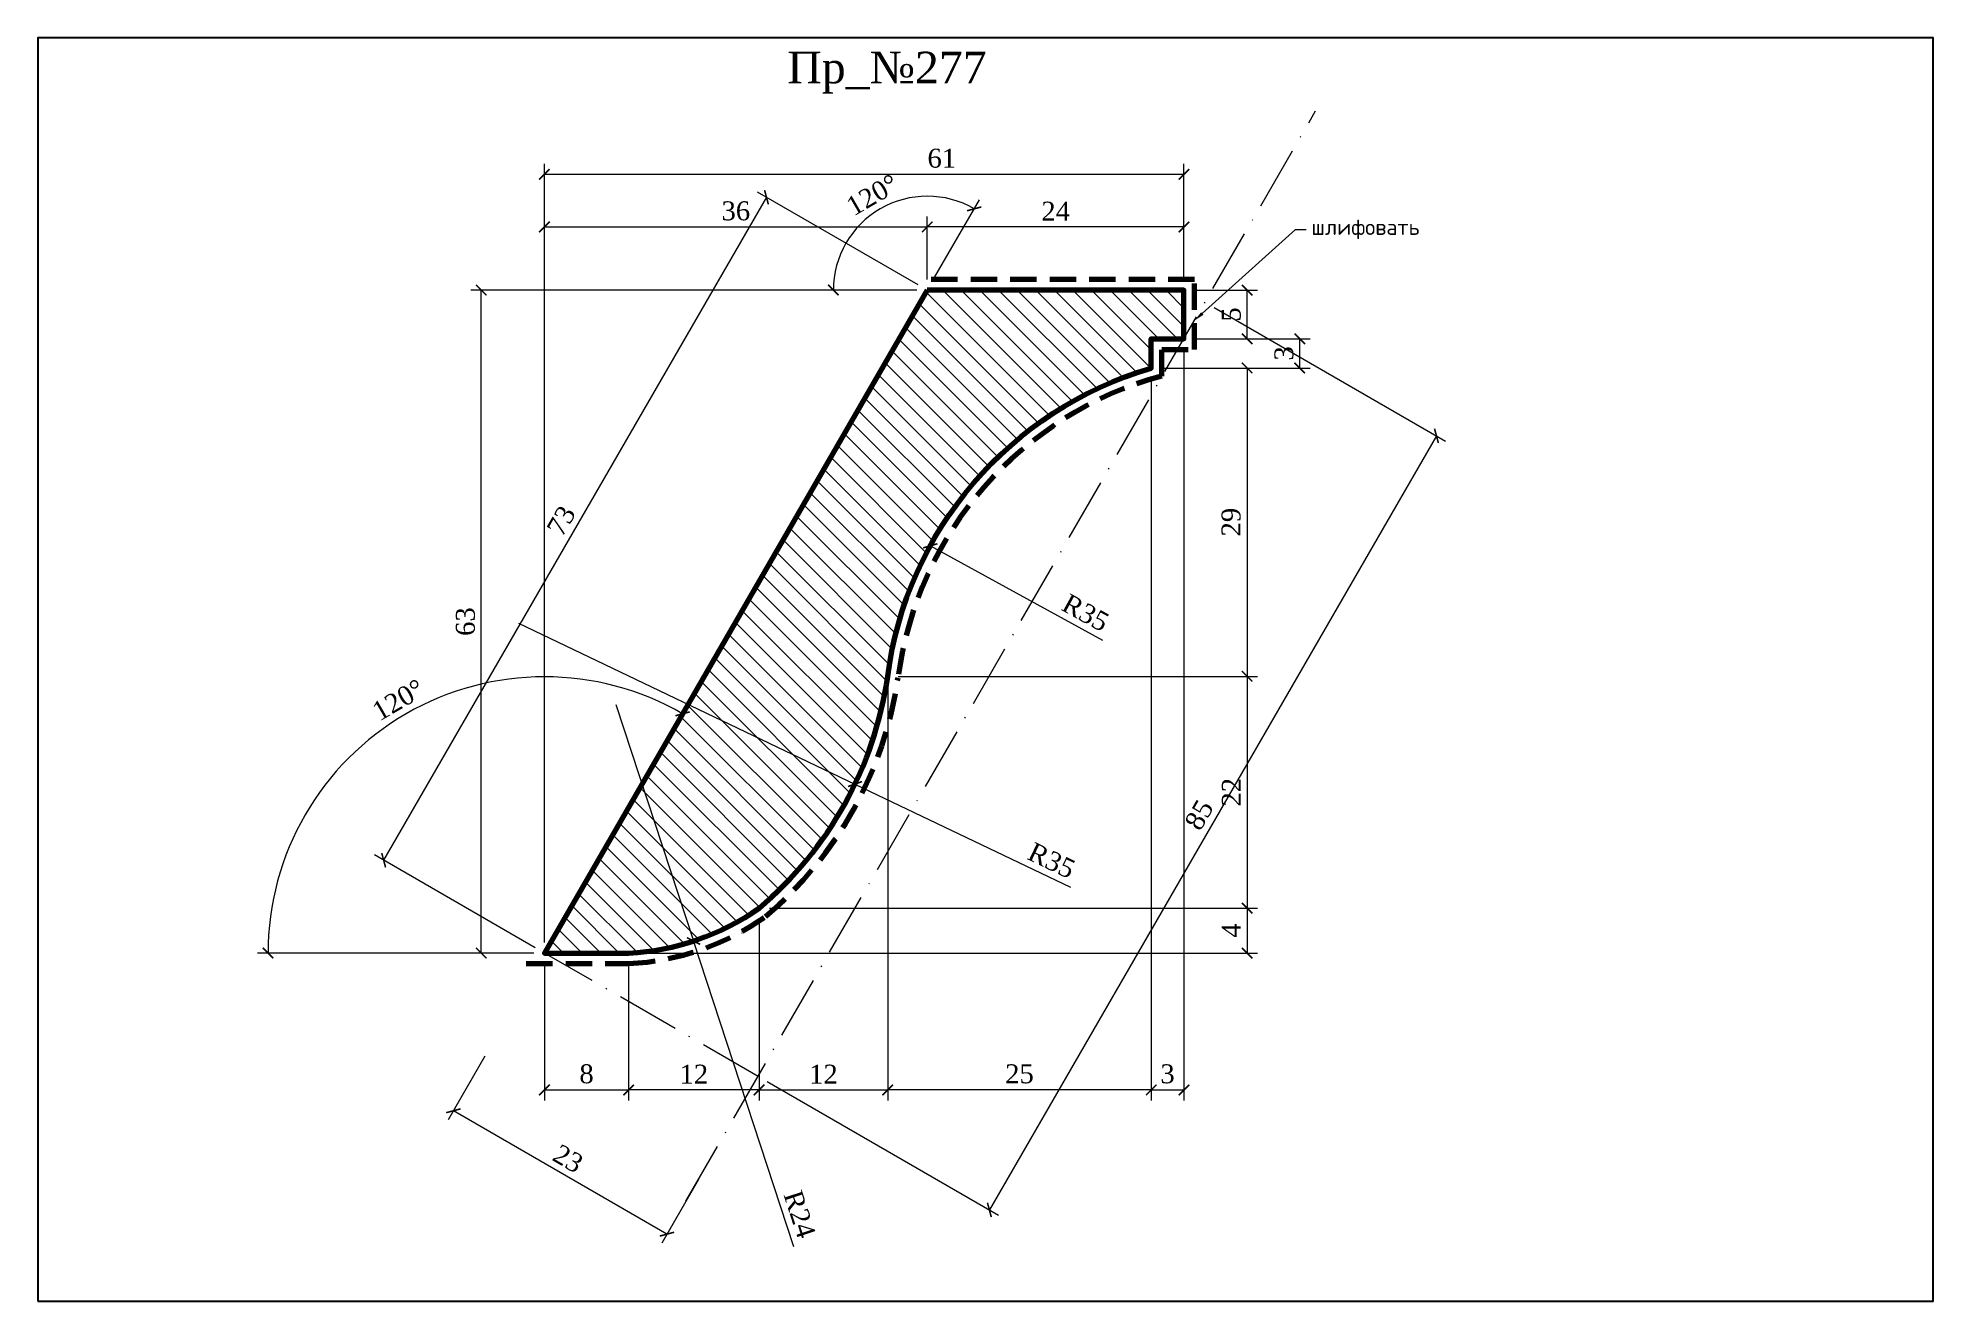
# Model space of a CAD drawing. Header units: millimetres. Extents: x 308084 to 308264, y -94485 to -94365.
import ezdxf
from ezdxf import colors
from ezdxf.entities.mleader import LeaderData, LeaderLine
from ezdxf.math import Vec2, Vec3

# ---------------------------------------------------------------- set-up
doc = ezdxf.new("R2010")
doc.units = ezdxf.units.MM
doc.header["$MEASUREMENT"] = 0
doc.linetypes.add('ACAD_ISO10W100', pattern=[18, 12, -3, 0, -3])
doc.linetypes.add('HIDDEN', pattern=[0.375, 0.25, -0.125])
doc.layers.add('Outside panel', color=7, linetype='Continuous', lineweight=18, true_color=0x7f5e57)
for name, color, linetype, lineweight in [('линия 50', 1, 'Continuous', 140), ('служебный слой ЛИНИИ ОСЕВЫЕ', 4, 'ACAD_ISO10W100', 13), ('служебный слой РАЗМЕРЫ', 7, 'Continuous', 9)]:
    doc.layers.add(name, color=color, linetype=linetype, lineweight=lineweight)
doc.layers.add('размеры в модели', color=7, linetype='Continuous')
doc.styles.add('ELECT', font='times.ttf')
doc.styles.get("Standard").update_dxf_attribs({"font": 'times.ttf'})
doc.styles.add('ЕСКД профили текст', font='isocpeur.ttf')
doc.dimstyles.new('M_1', dxfattribs={"dimtxt": 1.8, "dimasz": 1, "dimexe": 1, "dimexo": 1, "dimgap": 0.6, "dimtad": 1, "dimdec": 0, "dimdsep": 46, "dimtxsty": 'Standard', "dimblk": 'ARCHTICK', "dimcen": -5, "dimclrd": 7, "dimclre": 7, "dimclrt": 7, "dimadec": 0, "dimazin": 0, "dimtfac": 1, "dimtdec": 0, "dimtmove": 0, "dimatfit": 3, "dimfxl": 1, "dimtolj": 1, "dimtzin": 0, "dimlwd": 5, "dimlwe": 5, "dimarcsym": 0})

# ---------------------------------------------------------------- blocks, each defined once
blk = doc.blocks.new('_ArchTick')
at = {"color": 0, "linetype": 'ByBlock', "const_width": 0.15}
blk.add_lwpolyline([(-0.5, -0.5), (0.5, 0.5)], dxfattribs=at)
blk = doc.blocks.new('*D23')
at = {"layer": 'Defpoints', "color": 0, "ltscale": 1000, "transparency": 16777216}
for p in [(308166.73, -94380.11), (308168.28, -94388.89), (308168.28, -94388.89), (308192.66, -94388.89), (308131.92, -94451.87)]:
    blk.add_point(p, dxfattribs=at)
at = {"layer": 'размеры в модели', "color": 7, "lineweight": 5, "ltscale": 1000, "transparency": 16777216}
for p, q in [((308168.78, -94388.02), (308173.24, -94380.3)), ((308167.28, -94388.89), (308158.36, -94388.89))]:
    blk.add_line(p, q, dxfattribs=at)
blk.add_arc((308168.28, -94388.89), 8.92, 60, 180, dxfattribs=at)
for p, rotation in [((308172.74, -94381.17), 330.0000000000165), ((308159.36, -94388.89), 270.0000000000251)]:
    blk.add_blockref('_ArchTick', p, dxfattribs=dict(at, rotation=rotation))
at = {"layer": 'размеры в модели', "color": 7, "ltscale": 1000, "transparency": 16777216, "insert": (308163.07, -94379.85), "char_height": 1.8, "attachment_point": 5, "rotation": 30}
blk.add_mtext('\\A1;120°', dxfattribs=at)
blk = doc.blocks.new('*D22')
at = {"layer": 'Defpoints', "color": 0, "ltscale": 1000, "transparency": 16777216}
for p in [(308194.67, -94390.04), (308152.21, -94463.58), (308174.18, -94476.27)]:
    blk.add_point(p, dxfattribs=at)
at = {"layer": 'размеры в модели', "color": 7, "lineweight": 5, "ltscale": 1000, "transparency": 16777216}
for p, q in [((308195.53, -94390.54), (308217.5, -94403.23)), ((308216.64, -94402.73), (308174.18, -94476.27)), ((308153.07, -94464.08), (308175.05, -94476.77))]:
    blk.add_line(p, q, dxfattribs=at)
for p, rotation in [((308216.64, -94402.73), 60.00000000002001), ((308174.18, -94476.27), 240.00000000002)]:
    blk.add_blockref('_ArchTick', p, dxfattribs=dict(at, rotation=rotation))
at = {"layer": 'размеры в модели', "color": 7, "ltscale": 1000, "transparency": 16777216, "insert": (308194.1, -94438.74), "char_height": 1.8, "attachment_point": 5, "rotation": 60}
blk.add_mtext('\\A1;85', dxfattribs=at)
blk = doc.blocks.new('*D21')
at = {"layer": 'Defpoints', "color": 0, "ltscale": 1000, "transparency": 16777216}
for p in [(308126.76, -94460.81), (308123.27, -94466.85), (308147.05, -94472.52)]:
    blk.add_point(p, dxfattribs=at)
at = {"layer": 'размеры в модели', "color": 7, "lineweight": 5, "ltscale": 1000, "transparency": 16777216}
for p, q in [((308126.26, -94461.67), (308122.77, -94467.72)), ((308143.56, -94478.57), (308123.27, -94466.85)), ((308146.55, -94473.39), (308143.06, -94479.43))]:
    blk.add_line(p, q, dxfattribs=at)
for p, rotation in [((308123.27, -94466.85), 149.9999999999887), ((308143.56, -94478.57), 329.9999999999887)]:
    blk.add_blockref('_ArchTick', p, dxfattribs=dict(at, rotation=rotation))
at = {"layer": 'размеры в модели', "color": 7, "ltscale": 1000, "transparency": 16777216, "insert": (308134.17, -94471.4), "char_height": 1.8, "attachment_point": 5, "rotation": 330}
blk.add_mtext('\\A1;23', dxfattribs=at)
blk = doc.blocks.new('*D20')
at = {"layer": 'Defpoints', "color": 0, "ltscale": 1000, "transparency": 16777216}
for p in [(308168.28, -94382.89), (308168.28, -94388.89), (308131.92, -94451.87)]:
    blk.add_point(p, dxfattribs=at)
at = {"layer": 'размеры в модели', "color": 7, "lineweight": 5, "ltscale": 1000, "transparency": 16777216}
for p, q in [((308131.92, -94450.87), (308131.92, -94381.89)), ((308131.92, -94382.89), (308168.28, -94382.89)), ((308168.28, -94387.89), (308168.28, -94381.89))]:
    blk.add_line(p, q, dxfattribs=at)
at = {"layer": 'размеры в модели', "color": 7, "lineweight": 5, "ltscale": 1000, "transparency": 16777216, "rotation": 180}
blk.add_blockref('_ArchTick', (308131.92, -94382.89), dxfattribs=at)
at = {"layer": 'размеры в модели', "color": 7, "lineweight": 5, "ltscale": 1000, "transparency": 16777216}
blk.add_blockref('_ArchTick', (308168.28, -94382.89), dxfattribs=at)
at = {"layer": 'размеры в модели', "color": 7, "ltscale": 1000, "transparency": 16777216, "insert": (308150.1, -94381.37), "char_height": 1.8, "attachment_point": 5}
blk.add_mtext('\\A1;36', dxfattribs=at)
blk = doc.blocks.new('*D19')
at = {"layer": 'Defpoints', "color": 0, "ltscale": 1000, "transparency": 16777216}
for p in [(308168.28, -94388.89), (308116.65, -94443.05), (308131.92, -94451.87)]:
    blk.add_point(p, dxfattribs=at)
at = {"layer": 'размеры в модели', "color": 7, "lineweight": 5, "ltscale": 1000, "transparency": 16777216}
for p, q in [((308153.01, -94380.07), (308116.65, -94443.05)), ((308167.42, -94388.39), (308152.15, -94379.57)), ((308131.05, -94451.37), (308115.78, -94442.55))]:
    blk.add_line(p, q, dxfattribs=at)
for p, rotation in [((308153.01, -94380.07), 59.99999999998428), ((308116.65, -94443.05), 239.9999999999843)]:
    blk.add_blockref('_ArchTick', p, dxfattribs=dict(at, rotation=rotation))
at = {"layer": 'размеры в модели', "color": 7, "ltscale": 1000, "transparency": 16777216, "insert": (308133.52, -94410.8), "char_height": 1.8, "attachment_point": 5, "rotation": 60}
blk.add_mtext('\\A1;73', dxfattribs=at)
blk = doc.blocks.new('*D18')
at = {"layer": 'Defpoints', "color": 0, "ltscale": 1000, "transparency": 16777216}
for p in [(308138.71, -94428.24), (308146.08, -94450.72)]:
    blk.add_point(p, dxfattribs=at)
at = {"layer": 'размеры в модели', "color": 7, "lineweight": 5, "ltscale": 1000, "transparency": 16777216}
for p in [(308138.71, -94428.24), (308155.6, -94479.76)]:
    blk.add_line(p, (308146.08, -94450.72), dxfattribs=at)
at = {"layer": 'размеры в модели', "color": 7, "lineweight": 5, "ltscale": 1000, "transparency": 16777216, "rotation": 108.1494983303133}
blk.add_blockref('_ArchTick', (308146.08, -94450.72), dxfattribs=at)
at = {"layer": 'размеры в модели', "color": 7, "ltscale": 1000, "transparency": 16777216, "insert": (308156.17, -94476.68), "char_height": 1.8, "attachment_point": 5, "rotation": 288.1495}
blk.add_mtext('\\A1;R24', dxfattribs=at)
blk = doc.blocks.new('*D16')
at = {"layer": 'Defpoints', "color": 0, "ltscale": 1000, "transparency": 16777216}
for p in [(308168.57, -94413.18), (308199.51, -94430.14)]:
    blk.add_point(p, dxfattribs=at)
at = {"layer": 'размеры в модели', "color": 7, "lineweight": 5, "ltscale": 1000, "transparency": 16777216}
blk.add_line((308184.96, -94422.17), (308168.57, -94413.18), dxfattribs=at)
at = {"layer": 'размеры в модели', "color": 7, "lineweight": 5, "ltscale": 1000, "transparency": 16777216, "rotation": 151.2822481032472}
blk.add_blockref('_ArchTick', (308168.57, -94413.18), dxfattribs=at)
at = {"layer": 'размеры в модели', "color": 7, "ltscale": 1000, "transparency": 16777216, "insert": (308183.32, -94419.54), "char_height": 1.8, "attachment_point": 5, "rotation": 331.2822}
blk.add_mtext('\\A1;R35', dxfattribs=at)
blk = doc.blocks.new('*D15')
at = {"layer": 'Defpoints', "color": 0, "ltscale": 1000, "transparency": 16777216}
for p in [(308168.28, -94388.89), (308127.36, -94426.02), (308131.92, -94451.87), (308131.92, -94451.87), (308139.92, -94451.87)]:
    blk.add_point(p, dxfattribs=at)
at = {"layer": 'размеры в модели', "color": 7, "lineweight": 5, "ltscale": 1000, "transparency": 16777216}
blk.add_line((308130.92, -94451.87), (308104.67, -94451.87), dxfattribs=at)
blk.add_arc((308131.92, -94451.87), 26.25, 60, 180, dxfattribs=at)
for p, rotation in [((308145.04, -94429.14), 330.0000000000165), ((308105.67, -94451.87), 269.9999999999326)]:
    blk.add_blockref('_ArchTick', p, dxfattribs=dict(at, rotation=rotation))
at = {"layer": 'размеры в модели', "color": 7, "ltscale": 1000, "transparency": 16777216, "insert": (308118.04, -94427.82), "char_height": 1.8, "attachment_point": 5, "rotation": 30}
blk.add_mtext('\\A1;120°', dxfattribs=at)
blk = doc.blocks.new('*D13')
at = {"layer": 'Defpoints', "color": 0, "ltscale": 1000, "transparency": 16777216}
for p in [(308131.92, -94451.87), (308139.92, -94451.87), (308139.92, -94464.87)]:
    blk.add_point(p, dxfattribs=at)
at = {"layer": 'размеры в модели', "color": 7, "lineweight": 5, "ltscale": 1000, "transparency": 16777216}
for p, q in [((308131.92, -94452.87), (308131.92, -94465.87)), ((308139.92, -94452.87), (308139.92, -94465.87)), ((308131.92, -94464.87), (308139.92, -94464.87))]:
    blk.add_line(p, q, dxfattribs=at)
at = {"layer": 'размеры в модели', "color": 7, "lineweight": 5, "ltscale": 1000, "transparency": 16777216, "rotation": 180}
blk.add_blockref('_ArchTick', (308131.92, -94464.87), dxfattribs=at)
at = {"layer": 'размеры в модели', "color": 7, "lineweight": 5, "ltscale": 1000, "transparency": 16777216}
blk.add_blockref('_ArchTick', (308139.92, -94464.87), dxfattribs=at)
at = {"layer": 'размеры в модели', "color": 7, "ltscale": 1000, "transparency": 16777216, "insert": (308135.92, -94463.35), "char_height": 1.8, "attachment_point": 5}
blk.add_mtext('\\A1;8', dxfattribs=at)
blk = doc.blocks.new('*D12')
at = {"layer": 'Defpoints', "color": 0, "ltscale": 1000, "transparency": 16777216}
for p in [(308152.31, -94447.6), (308139.92, -94451.87), (308139.92, -94464.87)]:
    blk.add_point(p, dxfattribs=at)
at = {"layer": 'размеры в модели', "color": 7, "lineweight": 5, "ltscale": 1000, "transparency": 16777216}
for p, q in [((308152.31, -94448.6), (308152.31, -94465.87)), ((308139.92, -94452.87), (308139.92, -94465.87)), ((308152.31, -94464.87), (308139.92, -94464.87))]:
    blk.add_line(p, q, dxfattribs=at)
at = {"layer": 'размеры в модели', "color": 7, "lineweight": 5, "ltscale": 1000, "transparency": 16777216, "rotation": 180}
blk.add_blockref('_ArchTick', (308139.92, -94464.87), dxfattribs=at)
at = {"layer": 'размеры в модели', "color": 7, "lineweight": 5, "ltscale": 1000, "transparency": 16777216}
blk.add_blockref('_ArchTick', (308152.31, -94464.87), dxfattribs=at)
at = {"layer": 'размеры в модели', "color": 7, "ltscale": 1000, "transparency": 16777216, "insert": (308146.11, -94463.37), "char_height": 1.8, "attachment_point": 5}
blk.add_mtext('\\A1;12', dxfattribs=at)
blk = doc.blocks.new('*D11')
at = {"layer": 'Defpoints', "color": 0, "ltscale": 1000, "transparency": 16777216}
for p in [(308164.52, -94425.58), (308152.31, -94447.6), (308164.52, -94464.87)]:
    blk.add_point(p, dxfattribs=at)
at = {"layer": 'размеры в модели', "color": 7, "lineweight": 5, "ltscale": 1000, "transparency": 16777216}
for p, q in [((308164.52, -94426.58), (308164.52, -94465.87)), ((308152.31, -94448.6), (308152.31, -94465.87)), ((308152.31, -94464.87), (308164.52, -94464.87))]:
    blk.add_line(p, q, dxfattribs=at)
at = {"layer": 'размеры в модели', "color": 7, "lineweight": 5, "ltscale": 1000, "transparency": 16777216, "rotation": 180}
blk.add_blockref('_ArchTick', (308152.31, -94464.87), dxfattribs=at)
at = {"layer": 'размеры в модели', "color": 7, "lineweight": 5, "ltscale": 1000, "transparency": 16777216}
blk.add_blockref('_ArchTick', (308164.52, -94464.87), dxfattribs=at)
at = {"layer": 'размеры в модели', "color": 7, "ltscale": 1000, "transparency": 16777216, "insert": (308158.42, -94463.37), "char_height": 1.8, "attachment_point": 5}
blk.add_mtext('\\A1;12', dxfattribs=at)
blk = doc.blocks.new('*D10')
at = {"layer": 'Defpoints', "color": 0, "ltscale": 1000, "transparency": 16777216}
for p in [(308189.55, -94396.29), (308164.52, -94425.58), (308164.52, -94464.87)]:
    blk.add_point(p, dxfattribs=at)
at = {"layer": 'размеры в модели', "color": 7, "lineweight": 5, "ltscale": 1000, "transparency": 16777216}
for p, q in [((308189.55, -94397.29), (308189.55, -94465.87)), ((308164.52, -94426.58), (308164.52, -94465.87)), ((308189.55, -94464.87), (308164.52, -94464.87))]:
    blk.add_line(p, q, dxfattribs=at)
at = {"layer": 'размеры в модели', "color": 7, "lineweight": 5, "ltscale": 1000, "transparency": 16777216, "rotation": 180}
blk.add_blockref('_ArchTick', (308164.52, -94464.87), dxfattribs=at)
at = {"layer": 'размеры в модели', "color": 7, "lineweight": 5, "ltscale": 1000, "transparency": 16777216}
blk.add_blockref('_ArchTick', (308189.55, -94464.87), dxfattribs=at)
at = {"layer": 'размеры в модели', "color": 7, "ltscale": 1000, "transparency": 16777216, "insert": (308177.04, -94463.35), "char_height": 1.8, "attachment_point": 5}
blk.add_mtext('\\A1;25', dxfattribs=at)
blk = doc.blocks.new('*D9')
at = {"layer": 'Defpoints', "color": 0, "ltscale": 1000, "transparency": 16777216}
for p in [(308192.66, -94393.52), (308189.55, -94396.29), (308192.66, -94464.87)]:
    blk.add_point(p, dxfattribs=at)
at = {"layer": 'размеры в модели', "color": 7, "lineweight": 5, "ltscale": 1000, "transparency": 16777216}
for p, q in [((308192.66, -94394.52), (308192.66, -94465.87)), ((308189.55, -94397.29), (308189.55, -94465.87)), ((308189.55, -94464.87), (308192.66, -94464.87))]:
    blk.add_line(p, q, dxfattribs=at)
at = {"layer": 'размеры в модели', "color": 7, "lineweight": 5, "ltscale": 1000, "transparency": 16777216, "rotation": 180}
blk.add_blockref('_ArchTick', (308189.55, -94464.87), dxfattribs=at)
at = {"layer": 'размеры в модели', "color": 7, "lineweight": 5, "ltscale": 1000, "transparency": 16777216}
blk.add_blockref('_ArchTick', (308192.66, -94464.87), dxfattribs=at)
at = {"layer": 'размеры в модели', "color": 7, "ltscale": 1000, "transparency": 16777216, "insert": (308191.1, -94463.35), "char_height": 1.8, "attachment_point": 5}
blk.add_mtext('\\A1;3', dxfattribs=at)
blk = doc.blocks.new('*D8')
at = {"layer": 'Defpoints', "color": 0, "ltscale": 1000, "transparency": 16777216}
for p in [(308152.31, -94447.6), (308139.92, -94451.87), (308198.66, -94451.87)]:
    blk.add_point(p, dxfattribs=at)
at = {"layer": 'размеры в модели', "color": 7, "lineweight": 5, "ltscale": 1000, "transparency": 16777216}
for p, q in [((308153.31, -94447.6), (308199.66, -94447.6)), ((308198.66, -94447.6), (308198.66, -94451.87)), ((308140.92, -94451.87), (308199.66, -94451.87))]:
    blk.add_line(p, q, dxfattribs=at)
for p, rotation in [((308198.66, -94447.6), 90), ((308198.66, -94451.87), 270)]:
    blk.add_blockref('_ArchTick', p, dxfattribs=dict(at, rotation=rotation))
at = {"layer": 'размеры в модели', "color": 7, "ltscale": 1000, "transparency": 16777216, "insert": (308197.16, -94449.73), "char_height": 1.8, "attachment_point": 5, "rotation": 90}
blk.add_mtext('\\A1;4', dxfattribs=at)
blk = doc.blocks.new('*D7')
at = {"layer": 'Defpoints', "color": 0, "ltscale": 1000, "transparency": 16777216}
for p in [(308164.52, -94425.58), (308152.31, -94447.6), (308198.66, -94447.6)]:
    blk.add_point(p, dxfattribs=at)
at = {"layer": 'размеры в модели', "color": 7, "lineweight": 5, "ltscale": 1000, "transparency": 16777216}
for p, q in [((308165.52, -94425.58), (308199.66, -94425.58)), ((308198.66, -94425.58), (308198.66, -94447.6)), ((308153.31, -94447.6), (308199.66, -94447.6))]:
    blk.add_line(p, q, dxfattribs=at)
for p, rotation in [((308198.66, -94425.58), 90), ((308198.66, -94447.6), 270)]:
    blk.add_blockref('_ArchTick', p, dxfattribs=dict(at, rotation=rotation))
at = {"layer": 'размеры в модели', "color": 7, "ltscale": 1000, "transparency": 16777216, "insert": (308197.16, -94436.59), "char_height": 1.8, "attachment_point": 5, "rotation": 90}
blk.add_mtext('\\A1;22', dxfattribs=at)
blk = doc.blocks.new('*D6')
at = {"layer": 'Defpoints', "color": 0, "ltscale": 1000, "transparency": 16777216}
for p in [(308189.55, -94396.29), (308164.52, -94425.58), (308198.66, -94425.58)]:
    blk.add_point(p, dxfattribs=at)
at = {"layer": 'размеры в модели', "color": 7, "lineweight": 5, "ltscale": 1000, "transparency": 16777216}
for p, q in [((308190.55, -94396.29), (308199.66, -94396.29)), ((308198.66, -94396.29), (308198.66, -94425.58)), ((308165.52, -94425.58), (308199.66, -94425.58))]:
    blk.add_line(p, q, dxfattribs=at)
for p, rotation in [((308198.66, -94396.29), 90), ((308198.66, -94425.58), 270)]:
    blk.add_blockref('_ArchTick', p, dxfattribs=dict(at, rotation=rotation))
at = {"layer": 'размеры в модели', "color": 7, "ltscale": 1000, "transparency": 16777216, "insert": (308197.14, -94410.93), "char_height": 1.8, "attachment_point": 5, "rotation": 90}
blk.add_mtext('\\A1;29', dxfattribs=at)
blk = doc.blocks.new('*D3')
at = {"layer": 'Defpoints', "color": 0, "ltscale": 1000, "transparency": 16777216}
for p in [(308168.28, -94382.89), (308168.28, -94388.89), (308192.66, -94388.89)]:
    blk.add_point(p, dxfattribs=at)
at = {"layer": 'размеры в модели', "color": 7, "lineweight": 5, "ltscale": 1000, "transparency": 16777216}
for p, q in [((308168.28, -94387.89), (308168.28, -94381.89)), ((308192.66, -94382.89), (308168.28, -94382.89)), ((308192.66, -94387.89), (308192.66, -94381.89))]:
    blk.add_line(p, q, dxfattribs=at)
at = {"layer": 'размеры в модели', "color": 7, "lineweight": 5, "ltscale": 1000, "transparency": 16777216, "rotation": 180}
blk.add_blockref('_ArchTick', (308168.28, -94382.89), dxfattribs=at)
at = {"layer": 'размеры в модели', "color": 7, "lineweight": 5, "ltscale": 1000, "transparency": 16777216}
blk.add_blockref('_ArchTick', (308192.66, -94382.89), dxfattribs=at)
at = {"layer": 'размеры в модели', "color": 7, "ltscale": 1000, "transparency": 16777216, "insert": (308180.47, -94381.39), "char_height": 1.8, "attachment_point": 5}
blk.add_mtext('\\A1;24', dxfattribs=at)
blk = doc.blocks.new('*D2')
at = {"layer": 'Defpoints', "color": 0, "ltscale": 1000, "transparency": 16777216}
for p in [(308192.66, -94377.89), (308192.66, -94388.89), (308131.92, -94451.87)]:
    blk.add_point(p, dxfattribs=at)
at = {"layer": 'размеры в модели', "color": 7, "lineweight": 5, "ltscale": 1000, "transparency": 16777216}
for p, q in [((308131.92, -94450.87), (308131.92, -94376.89)), ((308192.66, -94387.89), (308192.66, -94376.89)), ((308131.92, -94377.89), (308192.66, -94377.89))]:
    blk.add_line(p, q, dxfattribs=at)
at = {"layer": 'размеры в модели', "color": 7, "lineweight": 5, "ltscale": 1000, "transparency": 16777216, "rotation": 180}
blk.add_blockref('_ArchTick', (308131.92, -94377.89), dxfattribs=at)
at = {"layer": 'размеры в модели', "color": 7, "lineweight": 5, "ltscale": 1000, "transparency": 16777216}
blk.add_blockref('_ArchTick', (308192.66, -94377.89), dxfattribs=at)
at = {"layer": 'размеры в модели', "color": 7, "ltscale": 1000, "transparency": 16777216, "insert": (308169.66, -94376.37), "char_height": 1.8, "attachment_point": 5}
blk.add_mtext('\\A1;61', dxfattribs=at)

msp = doc.modelspace()

# ---------------------------------------------------------------- hatches: boundary and pattern name
at = {"layer": 'Outside panel', "ltscale": 1000}
h = msp.add_hatch(dxfattribs=at)
h.set_pattern_fill('ANSI31', color=256, scale=10, angle=90)
h.set_pattern_definition([(135, (-640.7507, 2736.8141), (-0.8838834765, -0.8838834765), [])])
h.paths.add_polyline_path([(308168.28, -94388.89), (308192.66, -94388.89), (308192.66, -94393.52), (308189.55, -94393.52), (308189.55, -94396.29, 0.297046), (308164.52, -94425.58, -0.183794), (308152.31, -94447.6, -0.141205), (308139.92, -94451.87), (308131.92, -94451.87)])

# ---------------------------------------------------------------- linework, layer by layer
at = {"color": 6, "ltscale": 1000}
msp.add_lwpolyline([(308083.81, -94484.93), (308263.81, -94484.93), (308263.81, -94364.93), (308083.81, -94364.93)], close=True, dxfattribs=at)
at = {"layer": 'линия 50', "color": 1, "linetype": 'HIDDEN', "ltscale": 10, "true_color": 0xff0909}
msp.add_lwpolyline([(308130.19, -94452.87), (308139.95, -94452.87, 0.141933), (308152.92, -94448.39, 0.184156), (308165.51, -94425.71, -0.303025), (308190.55, -94397.05), (308190.55, -94394.52), (308193.66, -94394.52), (308193.66, -94387.89), (308167.7, -94387.89)], format="xyb", dxfattribs=at)
at = {"layer": 'линия 50', "color": 7}
msp.add_lwpolyline([(308168.28, -94388.89), (308131.92, -94451.87), (308139.92, -94451.87, 0.141205), (308152.31, -94447.6, 0.183794), (308164.52, -94425.58, -0.297046), (308189.55, -94396.29), (308189.55, -94393.52), (308192.66, -94393.52), (308192.66, -94388.89)], format="xyb", close=True, dxfattribs=at)
at = {"layer": 'служебный слой ЛИНИИ ОСЕВЫЕ', "color": 7, "ltscale": 0.5}
msp.add_line((308145.36, -94475.44), (308205.16, -94371.86), dxfattribs=at)
msp.add_lwpolyline([(308152.21, -94463.58), (308131.92, -94451.87)], dxfattribs=at)

# ---------------------------------------------------------------- texts
at = {"color": 7, "ltscale": 1000, "style": 'ELECT'}
msp.add_text('Пр_№277', height=3, dxfattribs=at).set_placement((308154.99, -94369.24))

# ---------------------------------------------------------------- dimensions: what is measured, and where the dimension line sits
at = {"layer": 'размеры в модели', "color": 5, "ltscale": 1000}
dim = msp.add_linear_dim(base=(308192.66, -94377.89), p1=(308131.92, -94451.87), p2=(308192.66, -94388.89), angle=180, dimstyle='M_1', dxfattribs=at)
dim.commit()
dim.dimension.update_dxf_attribs({"geometry": '*D2', "text_midpoint": (308169.66, -94377.89), "dimtype": 128})
for base, line2, picture, middle in [((308166.73, -94380.11), ((308192.66, -94388.89), (308168.28, -94388.89)), '*D23', (308163.07, -94379.85)), ((308127.36, -94426.02), ((308131.92, -94451.87), (308139.92, -94451.87)), '*D15', (308118.04, -94427.82))]:
    dim = msp.add_angular_dim_2l(base=base, line1=((308168.28, -94388.89), (308131.92, -94451.87)), line2=line2, dimstyle='M_1', dxfattribs=at)
    dim.commit()
    dim.dimension.update_dxf_attribs({"geometry": picture, "text_midpoint": middle})
for p1, p2, distance, picture, middle in [((308168.28, -94388.89), (308131.92, -94451.87), -17.63, '*D19', (308133.52, -94410.8)), ((308194.67, -94390.04), (308152.21, -94463.58), 25.37, '*D22', (308194.1, -94438.74)), ((308147.05, -94472.52), (308126.76, -94460.81), 6.98, '*D21', (308134.17, -94471.4))]:
    dim = msp.add_aligned_dim(p1=p1, p2=p2, distance=distance, dimstyle='M_1', dxfattribs=at)
    dim.commit()
    dim.dimension.update_dxf_attribs({"geometry": picture, "text_midpoint": middle})
for base, p1, p2, angle, picture, middle in [((308168.28, -94382.89), (308131.92, -94451.87), (308168.28, -94388.89), 180, '*D20', (308150.1, -94381.37)), ((308168.28, -94382.89), (308192.66, -94388.89), (308168.28, -94388.89), 180, '*D3', (308180.47, -94381.39)), ((308192.66, -94464.87), (308189.55, -94396.29), (308192.66, -94393.52), 180, '*D9', (308191.1, -94463.35)), ((308164.52, -94464.87), (308189.55, -94396.29), (308164.52, -94425.58), 180, '*D10', (308177.04, -94463.35)), ((308198.66, -94425.58), (308189.55, -94396.29), (308164.52, -94425.58), 90, '*D6', (308197.14, -94410.93)), ((308164.52, -94464.87), (308152.31, -94447.6), (308164.52, -94425.58), 180, '*D11', (308158.42, -94463.37)), ((308198.66, -94447.6), (308164.52, -94425.58), (308152.31, -94447.6), 90, '*D7', (308197.16, -94436.59)), ((308139.92, -94464.87), (308152.31, -94447.6), (308139.92, -94451.87), 180, '*D12', (308146.11, -94463.37)), ((308198.66, -94451.87), (308152.31, -94447.6), (308139.92, -94451.87), 90, '*D8', (308197.16, -94449.73)), ((308139.92, -94464.87), (308131.92, -94451.87), (308139.92, -94451.87), 180, '*D13', (308135.92, -94463.35))]:
    dim = msp.add_linear_dim(base=base, p1=p1, p2=p2, angle=angle, dimstyle='M_1', dxfattribs=at)
    dim.commit()
    dim.dimension.update_dxf_attribs({"geometry": picture, "text_midpoint": middle})
for base, p1, p2 in [((308125.92, -94388.89), (308131.92, -94451.87), (308168.28, -94388.89)), ((308198.66, -94388.89), (308192.66, -94393.52), (308192.66, -94388.89)), ((308203.66, -94393.52), (308189.55, -94396.29), (308192.66, -94393.52))]:
    msp.add_linear_dim(base=base, p1=p1, p2=p2, angle=90, dimstyle='M_1', dxfattribs=at).render()
for center, mpoint, picture, middle in [((308199.51, -94430.14), (308168.57, -94413.18), '*D16', (308182.59, -94420.87)), ((308138.71, -94428.24), (308146.08, -94450.72), '*D18', (308154.75, -94477.15))]:
    dim = msp.add_radius_dim(center=center, mpoint=mpoint, dimstyle='M_1', dxfattribs=at)
    dim.commit()
    dim.dimension.update_dxf_attribs({"geometry": picture, "text_midpoint": middle, "dimtype": 132})
msp.add_radius_dim(center=(308129.47, -94420.54), radius=35.41, location=(308179.44, -94444.43), dimstyle='M_1', dxfattribs=at).render()

# ---------------------------------------------------------------- leaders
at = {"layer": 'служебный слой РАЗМЕРЫ'}
ml = msp.add_multileader_mtext('Standard', dxfattribs=at)
ml.set_content('\\A1;шлифовать', color=256, style='ЕСКД профили текст')
ml.set_leader_properties(color=256, linetype='ByLayer', lineweight=-1)
ml.build(insert=Vec2(0, 0))
ml.multileader.update_dxf_attribs({"dogleg_length": 1, "arrow_head_size": 1})
ctx = ml.context
ctx.base_point, ctx.char_height, ctx.arrow_head_size, ctx.landing_gap_size, ctx.plane_origin = Vec3(308204.26, -94383.12), 1.5, 1, 0.5, Vec3(308217.74, -94356.95)
notes = []
notes.append((ctx, [(1, (1, 1, 0), (308203.26, -94383.12), (1, 0), 1, [(0, [(308193.66, -94391.78)], 0, [])])]))
ctx.mtext.insert, ctx.mtext.flow_direction = Vec3(308204.76, -94382.15), 5
for ctx, leaders in notes:
    for number, flags, end, landing, length, lines in leaders:
        leader = LeaderData()
        leader.index, (leader.has_last_leader_line, leader.has_dogleg_vector, leader.attachment_direction) = number, flags
        leader.last_leader_point, leader.dogleg_vector, leader.dogleg_length = Vec3(end), Vec3(landing), length
        for number, points, colour, breaks in lines:
            line = LeaderLine()
            line.index, line.vertices, line.color, line.breaks = number, Vec3.list(points), colors.encode_raw_color(colour), breaks
            leader.lines.append(line)
        ctx.leaders.append(leader)

doc.saveas('drawing.dxf')
